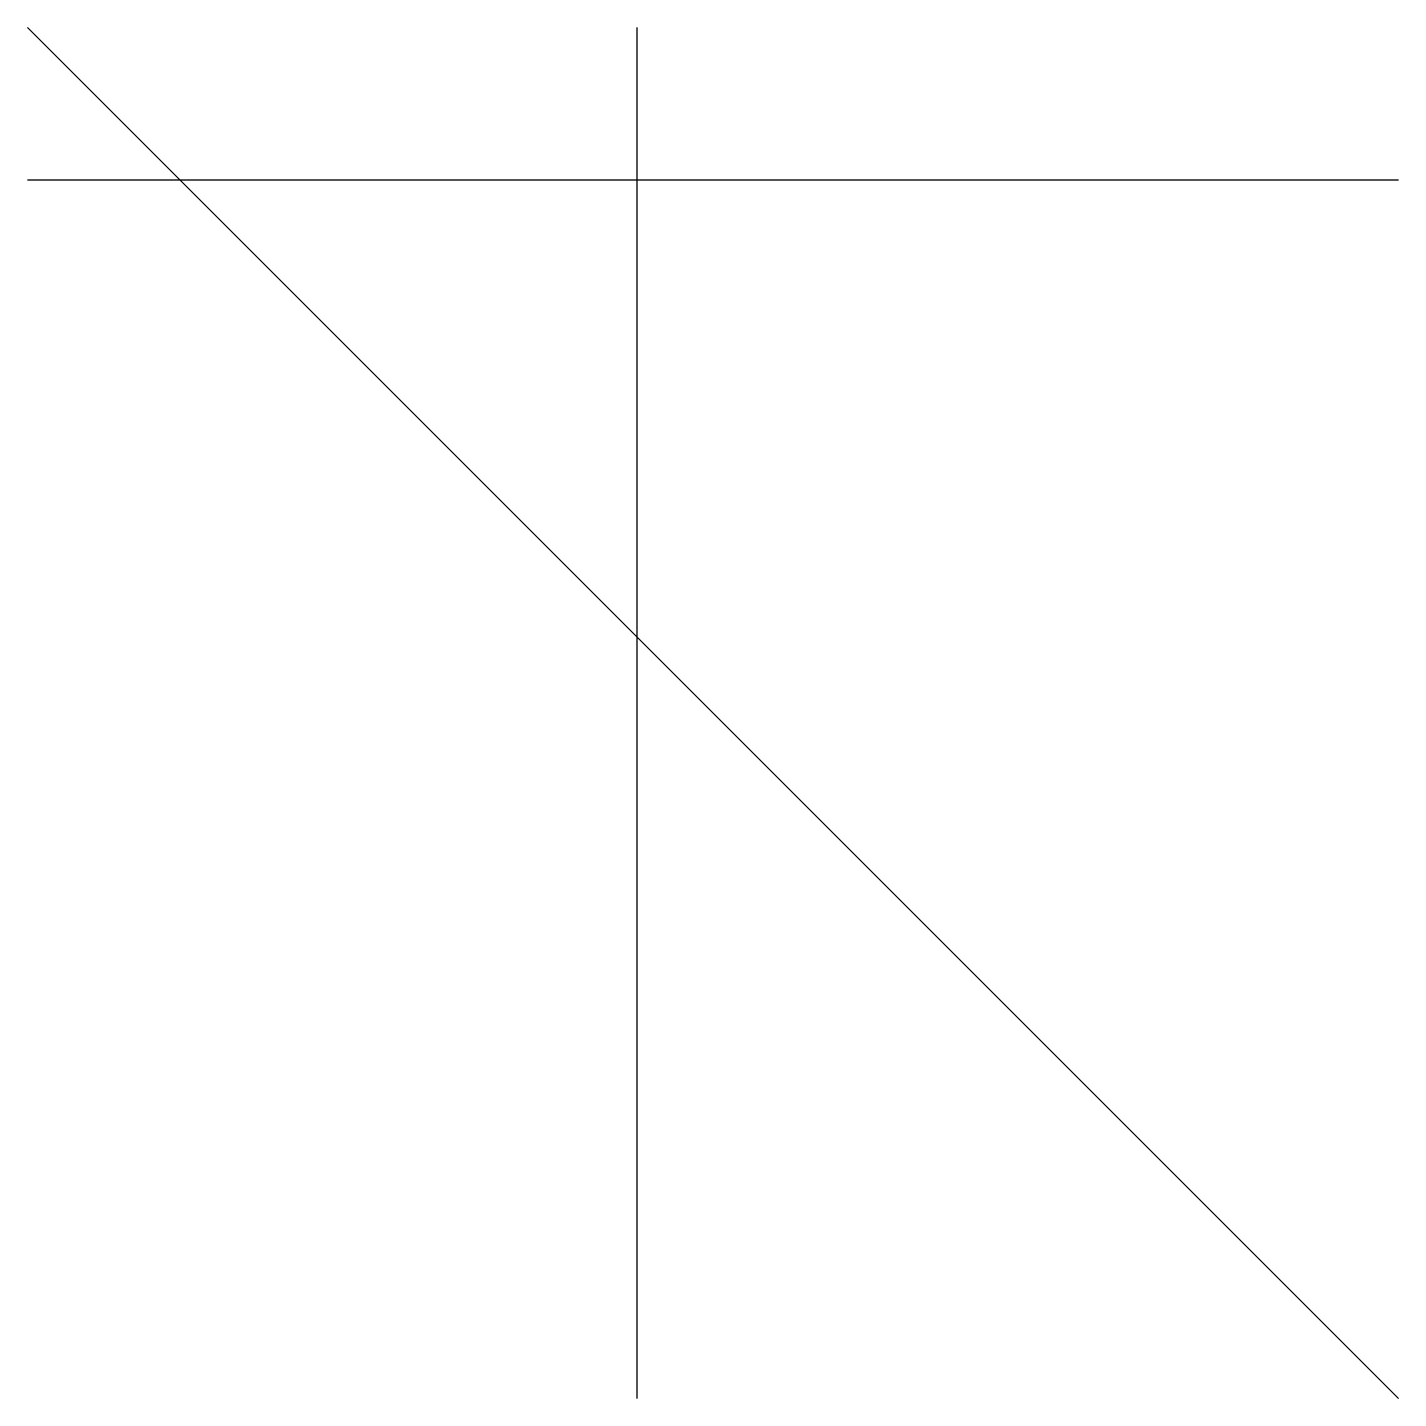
# Model space of a CAD drawing. Header units: metres. Extents: x 10 to 100, y 156 to 246.
import ezdxf

# ---------------------------------------------------------------- set-up
doc = ezdxf.new("R2010")
doc.units = ezdxf.units.M

msp = doc.modelspace()

# ---------------------------------------------------------------- linework, layer by layer
for p, q in [((10, 246), (100, 156)), ((50, 246), (50, 156)), ((10, 236), (100, 236))]:
    msp.add_line(p, q)

doc.saveas('drawing.dxf')
